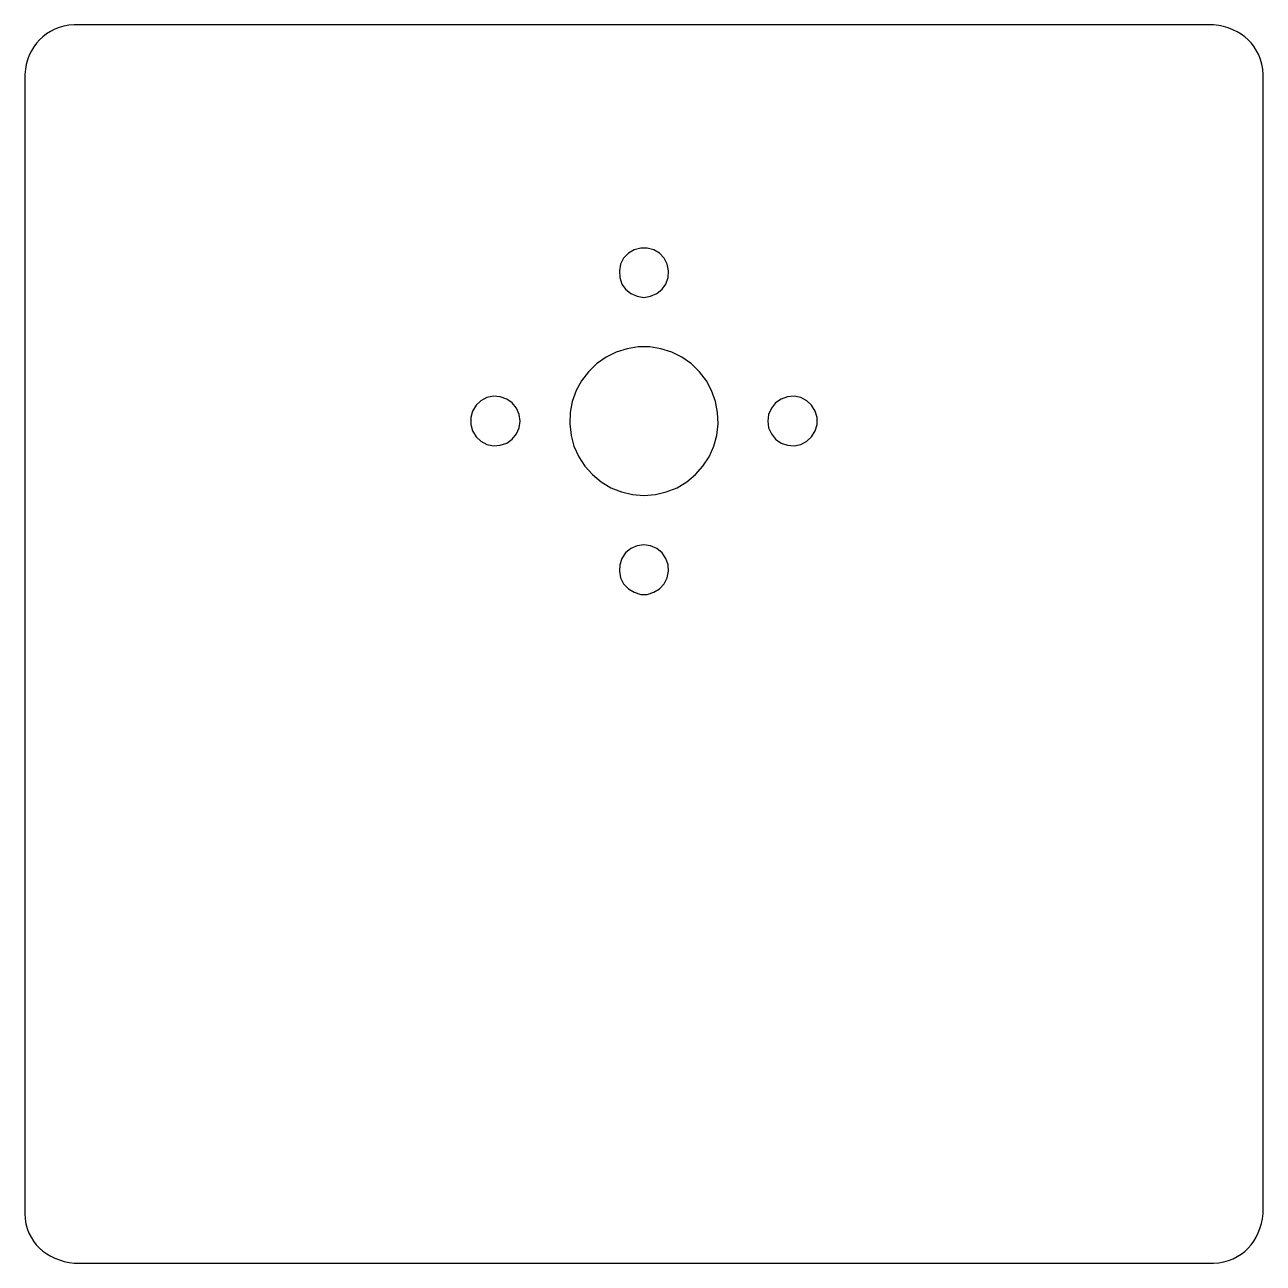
# Model space of a CAD drawing. Extents: x 0 to 125, y 0 to 125.
import ezdxf

# ---------------------------------------------------------------- set-up
doc = ezdxf.new("R2010")
doc.units = 0
doc.layers.add('Layer_1', color=7, linetype='CONTINUOUS')

msp = doc.modelspace()

# ---------------------------------------------------------------- linework, layer by layer
at = {"layer": 'Layer_1', "color": 7}
for points in [[(119.990125, 125), (4.974597, 125)], [(0, 119.99153), (0, 5.00847)], [(125.000005, 5.00847), (125.000005, 119.99153)], [(4.974597, 0), (119.990125, 0)]]:
    msp.add_lwpolyline(points, dxfattribs=at)
for points in [[(62.482362, 97.48871), (63.1527, 97.59453), (63.787758, 97.87669), (64.31697, 98.29994), (64.705058, 98.82901), (64.952022, 99.49915), (64.987302, 100.1693), (64.846178, 100.83945), (64.528652, 101.43905), (64.069997, 101.93284), (63.505508, 102.28555), (62.83517, 102.46191), (62.164835, 102.46191), (61.494497, 102.28555), (60.930004, 101.93284), (60.436071, 101.43905), (60.118545, 100.83945), (60.012704, 100.1693), (60.047984, 99.49915), (60.259666, 98.82901), (60.647755, 98.29994), (61.176966, 97.87669), (61.812024, 97.59453)], [(62.482357, 77.49012), (63.646627, 77.59594), (64.740332, 77.84283), (65.83404, 78.26608), (66.821902, 78.86569), (67.703925, 79.60638), (68.444822, 80.45288), (69.079877, 81.40519), (69.538527, 82.46332), (69.856056, 83.55671), (69.997177, 84.72065), (69.926617, 85.84932), (69.714932, 86.97799), (69.326844, 88.07139), (68.797632, 89.05897), (68.092012, 89.97602), (67.280554, 90.78725), (66.327972, 91.45739), (65.304828, 91.95119), (64.211123, 92.3039), (63.082135, 92.48025), (61.91787, 92.48025), (60.788883, 92.3039), (59.695175, 91.95119), (58.672031, 91.45739), (57.719446, 90.78725), (56.907988, 89.97602), (56.202373, 89.05897), (55.637879, 88.07139), (55.249791, 86.97799), (55.038106, 85.84932), (55.002826, 84.72065), (55.143947, 83.55671), (55.426194, 82.46332), (55.920126, 81.40519), (56.519899, 80.45288), (57.296078, 79.60638), (58.178101, 78.86569), (59.165963, 78.26608), (60.224389, 77.84283), (61.353377, 77.59594)], [(49.992952, 85.0029), (49.887108, 85.67305), (49.64014, 86.30793), (49.181491, 86.83699), (48.652279, 87.22497), (47.981941, 87.43659), (47.311606, 87.50709), (46.641268, 87.36601), (46.041495, 87.04857), (45.547563, 86.59005), (45.194757, 85.99045), (45.018351, 85.35557), (45.018351, 84.65016), (45.194757, 84.01528), (45.547563, 83.41567), (46.041495, 82.95715), (46.641268, 82.63971), (47.311606, 82.49863), (47.981941, 82.56913), (48.652279, 82.78075), (49.181491, 83.16874), (49.64014, 83.6978), (49.887108, 84.33267)], [(75.00706, 85.00282), (75.07762, 84.33267), (75.359867, 83.6978), (75.783235, 83.16874), (76.347728, 82.78075), (76.982784, 82.56913), (77.653119, 82.49863), (78.323457, 82.63971), (78.923228, 82.95715), (79.417162, 83.41567), (79.769968, 84.01528), (79.981654, 84.65016), (79.981654, 85.35557), (79.769968, 85.99045), (79.417162, 86.59005), (78.923228, 87.04857), (78.323457, 87.36601), (77.653119, 87.50709), (76.982784, 87.43659), (76.347728, 87.22497), (75.783235, 86.83699), (75.359867, 86.30793), (75.07762, 85.67305)], [(62.482357, 72.51693), (61.812024, 72.41112), (61.176966, 72.12895), (60.647755, 71.7057), (60.259666, 71.14137), (60.047984, 70.50649), (60.012704, 69.83634), (60.118545, 69.1662), (60.436071, 68.56659), (60.930004, 68.0728), (61.494497, 67.72009), (62.164835, 67.50847), (62.83517, 67.50847), (63.505508, 67.72009), (64.069997, 68.0728), (64.528652, 68.56659), (64.846178, 69.1662), (64.987302, 69.83634), (64.952022, 70.50649), (64.705058, 71.14137), (64.31697, 71.7057), (63.787758, 72.12895), (63.1527, 72.41112)], [(4.974597, 0)]]:
    msp.add_lwpolyline(points, close=True, dxfattribs=at)
for points in [[(4.974597, 125), (2.118081, 124.83442), (0.199672, 122.78612), (0, 119.99153)], [(125.000005, 119.99153), (124.848365, 122.90579), (122.782525, 124.7009), (119.990125, 125)], [(0, 5.00847), (0.074207, 2.09987), (2.224588, 0.30547), (4.974597, 0)], [(119.990125, 0), (122.910585, 0.15136), (124.689555, 2.21526), (125.000005, 5.00847)]]:
    msp.add_open_spline(points, degree=3, dxfattribs=at)

doc.saveas('drawing.dxf')
